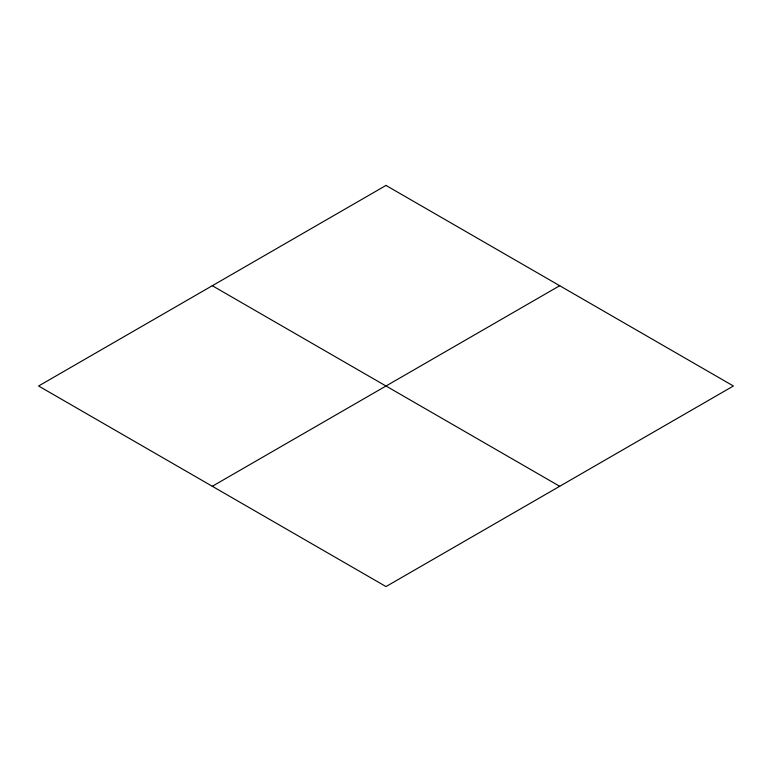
<?xml version="1.0" encoding="UTF-8"?>
<svg xmlns="http://www.w3.org/2000/svg" width="772" height="772" viewBox="0 0 772 772"><rect width="100%" height="100%" fill="white"/><g stroke="black" fill="none" stroke-linecap="round" stroke-linejoin="round"><path stroke-width="1.16" d="M212.3 486.283L559.7 285.717M212.3 285.717L559.7 486.283M386 185.434L38.6 386L386 586.566L733.4 386L386 185.434"/></g></svg>
